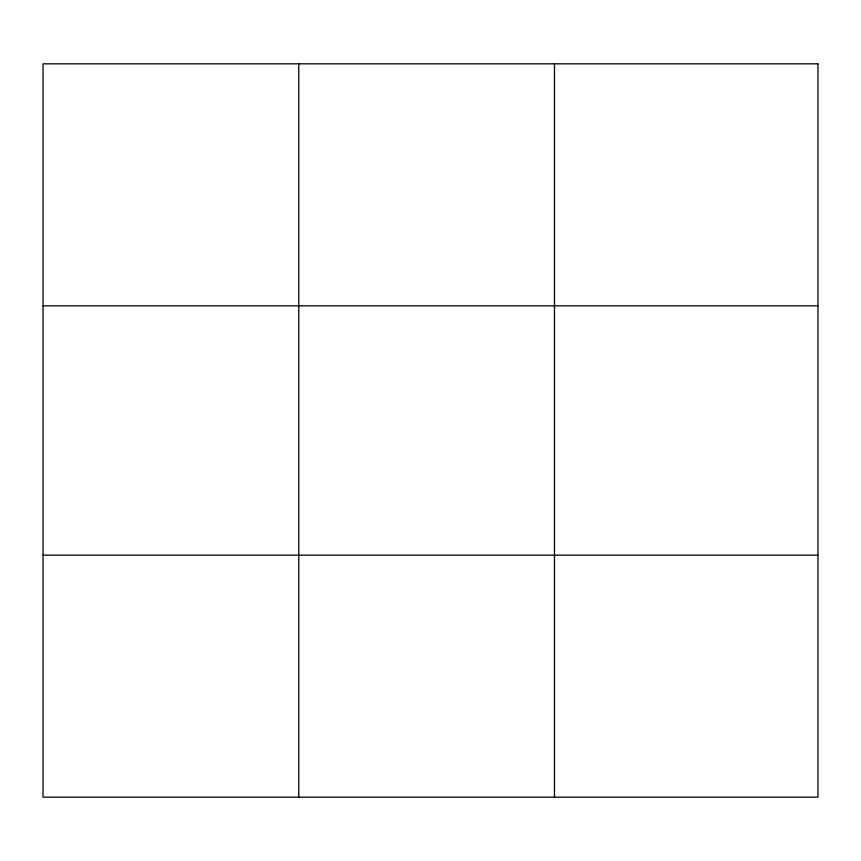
<?xml version="1.0" encoding="UTF-8"?>
<svg xmlns="http://www.w3.org/2000/svg" width="861" height="861" viewBox="0 0 861 861"><rect width="100%" height="100%" fill="white"/><g stroke="black" fill="none" stroke-linecap="round" stroke-linejoin="round"><path stroke-width="1.29" d="M298.767 797.178L298.767 63.822M554.484 797.178L554.484 63.822M43.05 305.827L817.95 305.827M43.05 555.173L817.95 555.173M817.95 63.822L817.95 797.178L43.05 797.178L43.05 63.822L817.95 63.822"/></g></svg>
